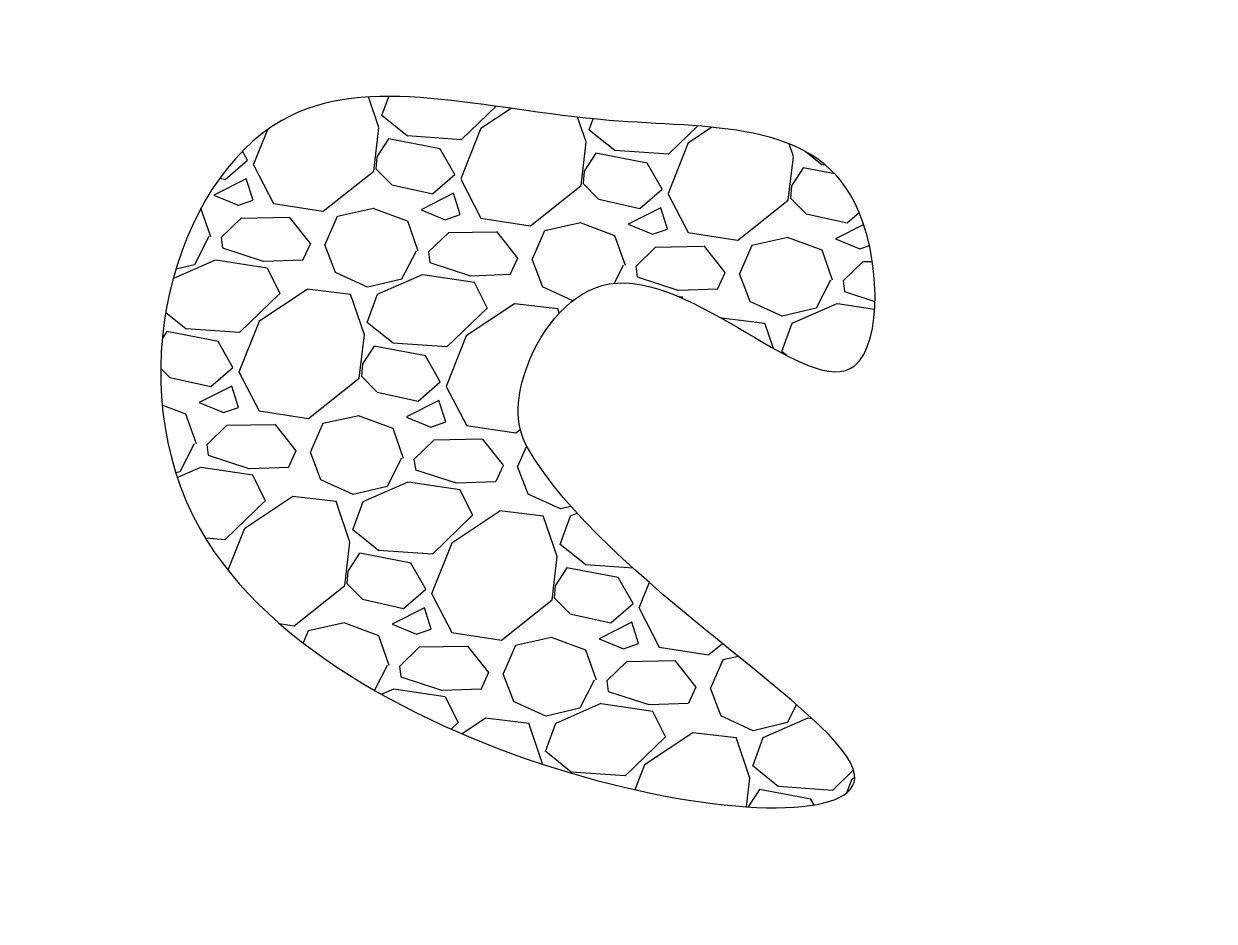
# Model space of a CAD drawing. Header units: millimetres. Extents: x -12 to 134, y -8 to 102.
import ezdxf

# ---------------------------------------------------------------- set-up
doc = ezdxf.new("R2010")
doc.units = ezdxf.units.MM
doc.layers.get('0').update_dxf_attribs({"lineweight": 25, "true_color": 0xffffff})

msp = doc.modelspace()

# ---------------------------------------------------------------- hatches: boundary and pattern name
h = msp.add_hatch()
h.set_pattern_fill('GRAVEL', color=256, angle=176, style=0)
h.set_pattern_definition([(404.0128, (-20.0153, -24.0624), (218.651537, 213.868895), [3.4172, -338.305]), (360.9697, (-17.5577, -21.6881), (-305.829816, -4.0761405), [5.86405, -580.54]), (308.5104, (-11.6944, -21.5888), (-233.891107, 296.437799), [4.1348, -409.347]), (443.2737, (-1.3696, -15.9453), (-60.774294, -504.990568), [5.34005, -528.664]), (468.8337, (-0.7442, -10.642), (105.429209, -312.916793), [5.2363, -518.398]), (533.2737, (-2.4346, -5.686), (504.990568, -60.774294), [5.34005, -528.664]), (213.6942, (-7.7379, -5.0606), (347.113986, 230.3474407), [7.06194, -699.131]), (248.2553, (-13.6135, -8.9782), (-216.347172, -545.036227), [6.6672, -660.053]), (297.4296, (-16.0835, -15.171), (179.671507, -343.569781), [5.3581, -530.455]), (351.2364, (-13.6152, -19.9268), (-276.94738, 44.827833), [6.1171, -299.739]), (398.3974, (-7.5695, -20.8588), (323.547465, 257.4572592), [7.9108, -783.168]), (314.8141, (-26.4367, -13.9378), (166.735905, -164.43122), [2.7, -267.306]), (347.4692, (-24.5336, -15.8532), (-325.851509, 73.709934), [5.1368, -508.546]), (401, (-19.52, -16.968), (1.7718, 25.3381), [3.592, -32.329]), (379.1986, (-17.958, -20.1323), (-130.234706, -41.817374), [1.9344, -191.506]), (467.8014, (-16.1313, -19.496), (20.0227, -77.78625), [2.7357, -134.048]), (206.9638, (-16.9676, -16.8915), (-79.55793, -45.36086), [4.4432, -143.663]), (337.565, (-20.928, -18.906), (-48.90447, 28.88172), [3.2129, -77.109]), (192.3895, (-1.4352, -20.5239), (-258.696841, -58.296068), [4.5009, -445.588]), (246.3462, (-5.8312, -21.4896), (120.842156, 271.631764), [3.776, -373.822]), (469.1986, (-21.2822, -23.9738), (41.817374, -130.234706), [3.8688, -189.572]), (519.6105, (-22.5544, -20.3202), (248.065976, -93.732377), [4.5009, -445.588]), (515.444, (-0.3366, -4.8142), (123.147167, -59.535275), [4.3403, -212.677]), (470.7751, (-4.2844, -3.0105), (107.20039, -287.578318), [3.6367, -360.036]), (242.8014, (-19.7637, 1.382), (-59.53558, -123.14742), [3.8688, -189.572]), (193.354, (-21.5321, -2.059), (336.482914, 78.318766), [4.2578, -421.524]), (245.444, (-7.348, 0.5138), (59.535275, 123.147167), [2.1702, -214.848]), (277.31, (-18.2435, 1.2757), (18.25077, -103.12399), [1.2952, -128.22]), (341.9638, (-18.0787, -0.009), (-74.24262, 30.65353), [5.2363, -99.4905]), (362.009, (-13.0996, -1.6302), (-255.152705, -7.6199495), [4.8527, -480.414]), (479.69, (-16.808, -14.611), (21.7945, -52.44802), [3.6632, -87.9178]), (529.1572, (-18.6226, -11.4288), (-427.2046903, 80.7973385), [6.3956, -633.16]), (236.9454, (-24.904, -10.2257), (113.754943, 170.279224), [2.6151, -258.894]), (266, (-26.33, -12.418), (23.5663, -27.11), [1.524, -23.876]), (296.2564, (-12.646, -2.4258), (-88.949598, 184.454041), [3.5287, -349.339]), (224.0128, (-11.085, -5.5904), (-218.651537, -213.868895), [6.8344, -334.888]), (176, (-16, -10.34), (-27.11, -23.5663), [6.604, -18.796]), (501.3048, (-22.5881, -9.8784), (240.978128, -195.085019), [4.0161, -397.593]), (430.0546, (-25.7226, -7.3676), (32.425466, 99.58093), [3.6983, -181.217]), (383.646, (-24.461, -3.8912), (499.142397, 219.716966), [6.02145, -596.125]), (351.4261, (-18.9451, -1.4761), (327.6239194, -48.371597), [6.3703, -630.658]), (351.4261, (-18.9451, -1.4761), (327.6239194, -48.371597), [6.3703, -630.658])])
edge = h.paths.add_edge_path(flags=0)
edge.add_spline(control_points=[(50, 50), (59.45, 33.68), (133.96, -7.92), (-11.56, 16.57), (12.15, 101.81), (55.98, 87.6), (92.94, 90.81), (93.73, 45.52), (63.64, 78.95), (49.24, 61.77), (48.33, 52.88), (50, 50)], knot_values=[0, 0, 0, 0, 56.568542, 142.00858, 192.998775, 232.998775, 264.621552, 284.621552, 316.244328, 330.386464, 340.386464, 340.386464, 340.386464, 340.386464], degree=3, periodic=1)

# ---------------------------------------------------------------- linework, layer by layer
msp.add_open_spline([(50, 50), (59.45, 33.68), (133.96, -7.92), (-11.56, 16.57), (12.15, 101.81), (55.98, 87.6), (92.94, 90.81), (93.73, 45.52), (63.64, 78.95), (49.24, 61.77), (48.33, 52.88), (50, 50)], degree=3, knots=[0, 0, 0, 0, 56.568542, 142.00858, 192.998775, 232.998775, 264.621552, 284.621552, 316.244328, 330.386464, 340.386464, 340.386464, 340.386464, 340.386464])

doc.saveas('drawing.dxf')
